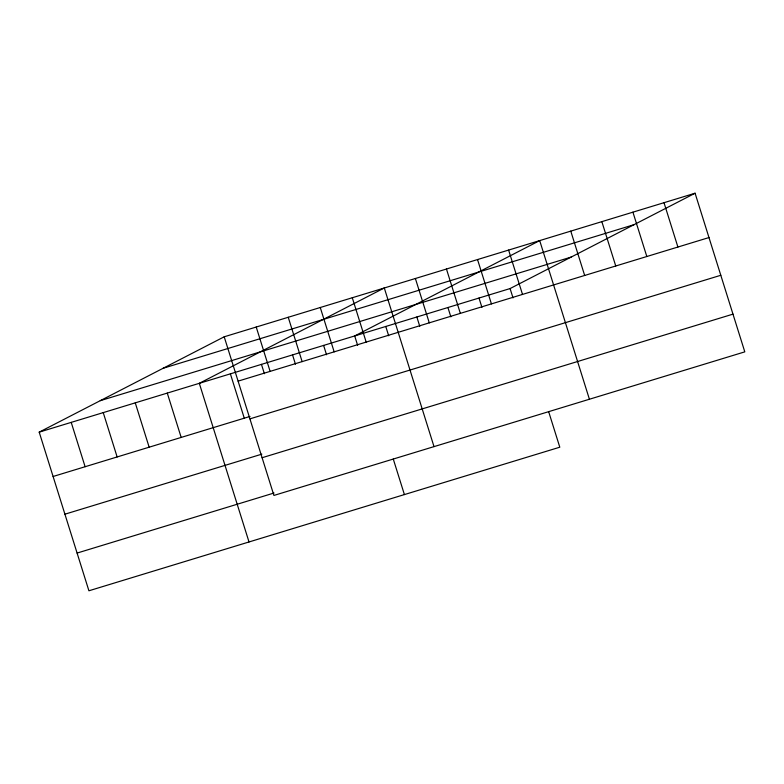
<?xml version="1.0" encoding="UTF-8"?>
<svg xmlns="http://www.w3.org/2000/svg" width="784" height="784" viewBox="0 0 784 784"><rect width="100%" height="100%" fill="white"/><g stroke="black" fill="none" stroke-linecap="round" stroke-linejoin="round"><path stroke-width="1.18" d="M548.673 411.698L559.796 447.203L88.915 590.783L39.2 432.141L224.204 336.797L695.085 193.217L744.8 351.859L273.92 495.439L224.204 336.797M39.2 432.141L510.08 288.561L695.085 193.217M163.15 368.264L634.031 224.675M100.254 400.673L571.134 257.093M238.101 381.142L708.981 237.562M53.096 476.486L250.027 416.431M249.92 418.862L720.8 275.282M64.915 514.196L261.846 454.152M262.101 457.719L732.981 314.139M77.097 553.063L274.028 493.018M664.009 202.693L677.905 247.038M632.923 212.17L646.82 256.515M601.847 221.647L615.744 265.992M570.772 231.123L584.668 275.468M589.411 399.242L539.696 240.6L354.691 335.944L357.622 345.274M508.61 250.076L522.507 294.421M510.08 288.561L513.01 297.891M477.534 259.553L491.431 303.898M479.004 298.038L481.935 307.367M446.459 269.03L460.355 313.375M447.929 307.514L450.849 316.844M415.383 278.506L429.279 322.851M416.853 316.991L419.773 326.32M434.013 446.625L384.297 287.983L199.303 383.317L249.018 541.969M385.767 326.467L388.697 335.797M352.281 297.744L366.177 342.089M393.284 459.081L404.407 494.586M320.264 307.504L334.16 351.849M323.616 345.411L326.536 354.75M288.238 317.275L302.134 361.61M292.54 354.887L295.46 364.227M256.221 327.036L270.117 371.381M261.454 364.364L264.384 373.703M230.378 373.841L244.275 418.186M167.276 393.088L181.173 437.423M135.26 402.849L149.156 447.194M103.243 412.609L117.139 456.954M71.217 422.38L85.113 466.715"/></g></svg>
